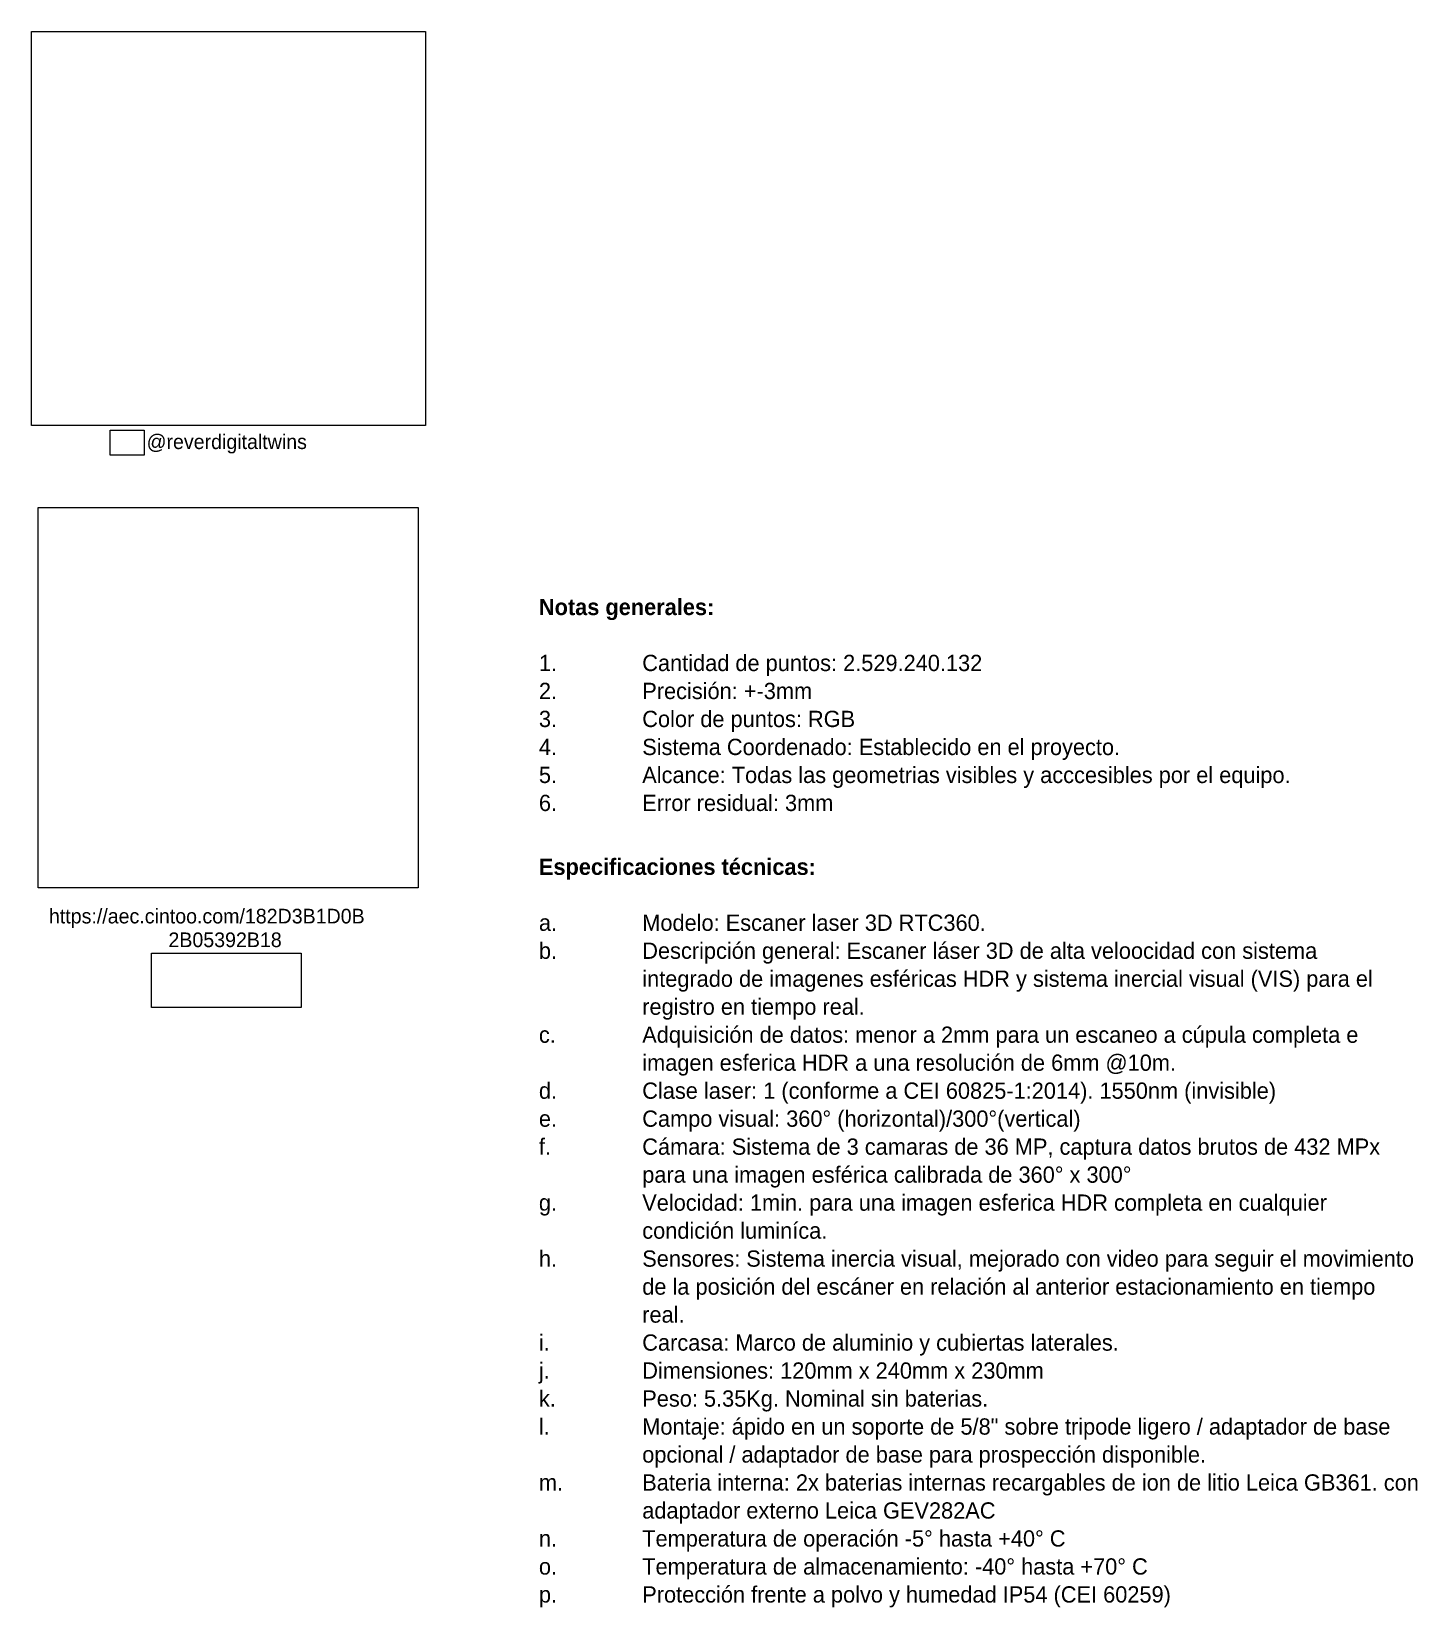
# Model space of a CAD drawing. Header units: centimetres. Extents: x 7802 to 40592, y -4163 to 24577.
# Drawn here: x 39740 to 40592, y -286 to 682 of the extents above; entities that cross this region are included whole.
import ezdxf

# ---------------------------------------------------------------- set-up
doc = ezdxf.new("R2010")
doc.units = ezdxf.units.CM
doc.linetypes.add('Dash', pattern=[0.635, 0.3175, -0.3175])
doc.layers.add('G-ANNO-REFR', color=7, linetype='Dash', lineweight=18)
doc.layers.add('G-ANNO-TEXT', color=7, linetype='Continuous', lineweight=9)
doc.styles.add('Century Gothic', font='GOTHIC.TTF', dxfattribs={"height": 9})
doc.styles.add('Century Gothic_1', font='GOTHIC.TTF', dxfattribs={"height": 10})
doc.styles.add('Century Gothic_B', font='GOTHICB.TTF', dxfattribs={"height": 10})
picture_1 = doc.add_image_def('image1.jpg', size_in_pixel=(275, 100))
picture_2 = doc.add_image_def('image2.png', size_in_pixel=(160, 160))
picture_3 = doc.add_image_def('image3.jpeg', size_in_pixel=(2000, 2000))
picture_4 = doc.add_image_def('image4.jpg', size_in_pixel=(434, 317))

msp = doc.modelspace()

# ---------------------------------------------------------------- texts
at = {"layer": 'G-ANNO-TEXT', "attachment_point": 1}
for s, insert, char_height, width, style in [('@reverdigitaltwins', (39810.93, 434.51), 9, 128.6708, 'Century Gothic'), ('Notas generales:', (40051.99, 333.47), 10, 141.4978, 'Century Gothic_B'), ('1.', (40051.99, 299.08), 10, 76.9696, 'Century Gothic_1'), ('Cantidad de puntos: 2.529.240.132', (40115.49, 299.08), 10, 287.405, 'Century Gothic_1'), ('2.', (40051.99, 281.88), 10, 76.9696, 'Century Gothic_1'), ('Precisión: +-3mm', (40115.49, 281.88), 10, 141.097, 'Century Gothic_1'), ('3.', (40051.99, 264.68), 10, 76.9696, 'Century Gothic_1'), ('Color de puntos: RGB', (40115.49, 264.68), 10, 178.3755, 'Century Gothic_1'), ('4.', (40051.99, 247.48), 10, 76.9696, 'Century Gothic_1'), ('Sistema Coordenado: Establecido en el proyecto.', (40115.49, 247.48), 10, 416.4767, 'Century Gothic_1'), ('5.', (40051.99, 230.28), 10, 76.9696, 'Century Gothic_1'), ('Alcance: Todas las geometrias visibles y acccesibles por el equipo.', (40115.49, 230.28), 10, 557.9745, 'Century Gothic_1'), ('6.', (40051.99, 213.09), 10, 76.9696, 'Century Gothic_1'), ('Error residual: 3mm', (40115.49, 213.09), 10, 156.7299, 'Century Gothic_1'), ('Especificaciones técnicas:', (40051.99, 173.85), 10, 222.8691, 'Century Gothic_B'), ('https://aec.cintoo.com/182D3B1D0B', (39750.92, 143.02), 9, 262.5527, 'Century Gothic'), ('a.', (40051.99, 139.46), 10, 76.9696, 'Century Gothic_1'), ('Modelo: Escaner laser 3D RTC360.', (40115.49, 139.46), 10, 280.5906, 'Century Gothic_1'), ('2B05392B18', (39824.35, 128.46), 9, 84.1772, 'Century Gothic'), ('b.', (40051.99, 122.26), 10, 76.9696, 'Century Gothic_1'), ('Descripción general: Escaner láser 3D de alta veloocidad con sistema ', (40115.49, 122.26), 10, 590.8437, 'Century Gothic_1'), ('integrado de imagenes esféricas HDR y sistema inercial visual (VIS) para el ', (40115.49, 105.06), 10, 624.1137, 'Century Gothic_1'), ('registro en tiempo real.', (40115.49, 87.86), 10, 192.405, 'Century Gothic_1'), ('c.', (40051.99, 70.66), 10, 76.9696, 'Century Gothic_1'), ('Adquisición de datos: menor a 2mm para un escaneo a cúpula completa e ', (40115.49, 70.66), 10, 640.1475, 'Century Gothic_1'), ('imagen esferica HDR a una resolución de 6mm @10m.', (40115.49, 53.47), 10, 454.156, 'Century Gothic_1'), ('d.', (40051.99, 36.27), 10, 76.9696, 'Century Gothic_1'), ('Clase laser: 1 (conforme a CEI 60825-1:2014). 1550nm (invisible)', (40115.49, 36.27), 10, 525.907, 'Century Gothic_1'), ('Campo visual: 360° (horizontal)/300°(vertical)', (40115.49, 19.07), 10, 376.7931, 'Century Gothic_1'), ('e.', (40051.99, 19.07), 10, 76.9696, 'Century Gothic_1'), ('f.', (40051.99, 1.87), 10, 76.9696, 'Century Gothic_1'), ('Cámara: Sistema de 3 camaras de 36 MP, captura datos brutos de 432 MPx ', (40115.49, 1.87), 10, 637.7424, 'Century Gothic_1'), ('para una imagen esférica calibrada de 360° x 300°', (40115.49, -15.32), 10, 426.8986, 'Century Gothic_1'), ('g.', (40051.99, -32.52), 10, 76.9696, 'Century Gothic_1'), ('Velocidad: 1min. para una imagen esferica HDR completa en cualquier ', (40115.49, -32.52), 10, 606.4766, 'Century Gothic_1'), ('condición luminíca.', (40115.49, -49.72), 10, 164.7468, 'Century Gothic_1'), ('h.', (40051.99, -66.92), 10, 76.9696, 'Century Gothic_1'), ('Sensores: Sistema inercia visual, mejorado con video para seguir el movimiento ', (40115.49, -66.92), 10, 667.4048, 'Century Gothic_1'), ('de la posición del escáner en relación al anterior estacionamiento en tiempo ', (40115.49, -84.12), 10, 652.1728, 'Century Gothic_1'), ('real. ', (40115.49, -101.31), 10, 40.8861, 'Century Gothic_1'), ('i.', (40051.99, -118.51), 10, 76.9696, 'Century Gothic_1'), ('Carcasa: Marco de aluminio y cubiertas laterales.', (40115.49, -118.51), 10, 416.4767, 'Century Gothic_1'), ('j.', (40051.99, -135.71), 10, 76.9696, 'Century Gothic_1'), ('Dimensiones: 120mm x 240mm x 230mm ', (40115.49, -135.71), 10, 339.9155, 'Century Gothic_1'), ('k.', (40051.99, -152.91), 10, 76.9696, 'Century Gothic_1'), ('Peso: 5.35Kg. Nominal sin baterias.', (40115.49, -152.91), 10, 284.5991, 'Century Gothic_1'), ('l.', (40051.99, -170.11), 10, 76.9696, 'Century Gothic_1'), ('Montaje: ápido en un soporte de 5/8" sobre tripode ligero / adaptador de base ', (40115.49, -170.11), 10, 667.4048, 'Century Gothic_1'), ('opcional / adaptador de base para prospección disponible.', (40115.49, -187.3), 10, 507.0673, 'Century Gothic_1'), ('m.', (40051.99, -204.5), 10, 76.9696, 'Century Gothic_1'), ('Bateria interna: 2x baterias internas recargables de ion de litio Leica GB361. con ', (40115.49, -204.5), 10, 667.4048, 'Century Gothic_1'), ('adaptador externo Leica GEV282AC', (40115.49, -221.7), 10, 305.4429, 'Century Gothic_1'), ('n.', (40051.99, -238.9), 10, 76.9696, 'Century Gothic_1'), ('Temperatura de operación -5° hasta +40° C', (40115.49, -238.9), 10, 365.1687, 'Century Gothic_1'), ('o.', (40051.99, -256.1), 10, 76.9696, 'Century Gothic_1'), ('Temperatura de almacenamiento: -40° hasta +70° C', (40115.49, -256.1), 10, 438.1222, 'Century Gothic_1'), ('p.', (40051.99, -273.29), 10, 76.9696, 'Century Gothic_1'), ('Protección frente a polvo y humedad IP54 (CEI 60259)', (40115.49, -273.29), 10, 452.9534, 'Century Gothic_1')]:
    msp.add_mtext(s, dxfattribs=dict(at, insert=insert, char_height=char_height, width=width, style=style))

# ---------------------------------------------------------------- pictures from other files: only their frames are drawn
at = {"layer": 'G-ANNO-REFR'}
image = msp.add_image(picture_3, insert=(39740.21, 440.05), size_in_units=(242.02, 242.02), dxfattribs=at)
image.dxf.flags = 7
image = msp.add_image(picture_4, insert=(39788.44, 421.79), size_in_units=(20.95, 15.3), dxfattribs=at)
image.dxf.flags = 7
image = msp.add_image(picture_2, insert=(39744.21, 155.93), size_in_units=(233.6, 233.6), dxfattribs=at)
image.dxf.flags = 7
image = msp.add_image(picture_1, insert=(39814.02, 82.36), size_in_units=(91.79, 33.38), dxfattribs=at)
image.dxf.flags = 7

doc.saveas('drawing.dxf')
